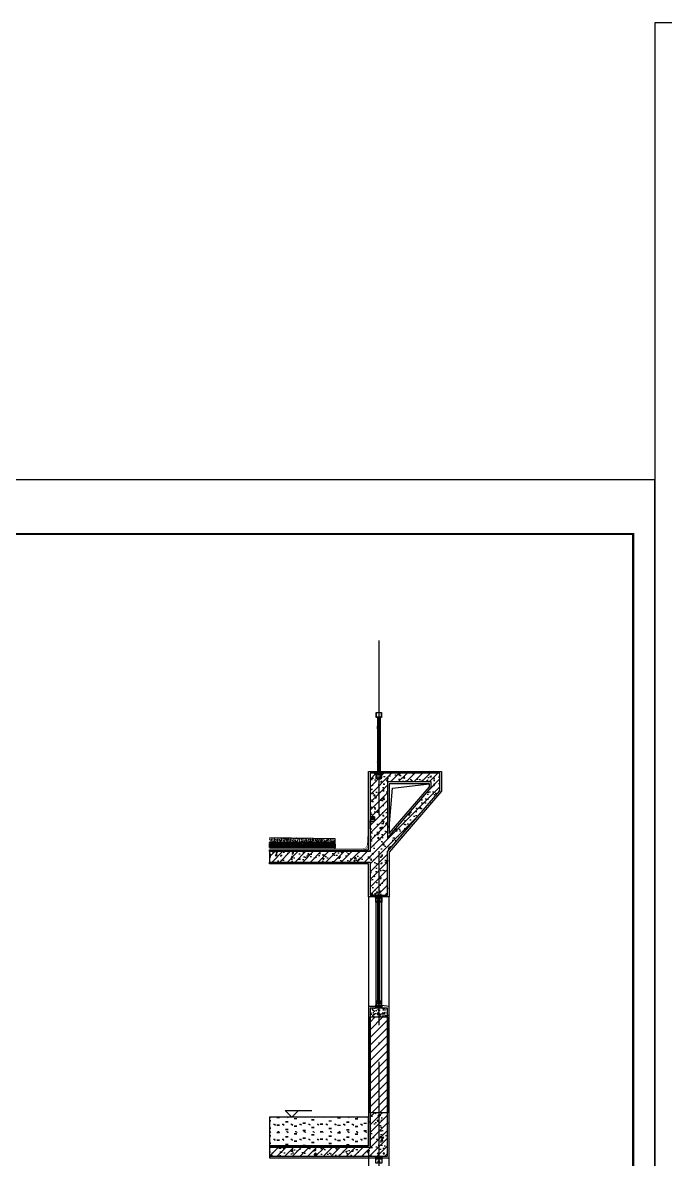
# Model space of a CAD drawing. Extents: x -737978 to 768813, y -372247 to 1140308.
# Drawn here: x -651567 to -644189, y -314946 to -301888 of the extents above; entities that cross this region are included whole.
import ezdxf

# ---------------------------------------------------------------- set-up
doc = ezdxf.new("R2010")
doc.units = 0
doc.header["$LTSCALE"] = 1000
doc.header["$MEASUREMENT"] = 0
doc.linetypes.add('DOTE', pattern=[2.42, 2, -0.2, 0.02, -0.2])
doc.layers.get('0').update_dxf_attribs({"linetype": 'CONTINUOUS'})
for name, color, linetype in [('0-填充边线', 7, 'CONTINUOUS'), ('DIM_ELEV', 3, 'CONTINUOUS'), ('DOTE', 1, 'DOTE'), ('J-COLU-梁柱', 30, 'CONTINUOUS'), ('J-DOOR-窗', 126, 'CONTINUOUS'), ('J-ELEV-立面栏杆', 36, 'CONTINUOUS'), ('J-SECT-剖面看线', 253, 'CONTINUOUS'), ('PUB_TITLE', 4, 'CONTINUOUS'), ('图案填充', 8, 'CONTINUOUS'), ('填充', 8, 'CONTINUOUS')]:
    doc.layers.add(name, color=color, linetype=linetype)

msp = doc.modelspace()

# ---------------------------------------------------------------- hatches: boundary and pattern name
for points in [[(-647564.9, -311010.9), (-647527.8, -311010.9), (-647527.8, -311040.6), (-647564.9, -311040.6)], [(-647525.6, -311930.9), (-647512.8, -311930.9), (-647512.8, -311945.7, 0.3732378)], [(-647525.6, -314930.9), (-647512.8, -314930.9), (-647512.8, -314945.7, 0.3732378)]]:
    msp.add_hatch(color=256).paths.add_polyline_path(points)
h = msp.add_hatch(color=256)
edge = h.paths.add_edge_path()
edge.add_arc((-647531.9, -313172.8), 19.2, 289.80956, 355.92475)
edge.add_line((-647512.8, -313174.2), (-647512.8, -313189.4))
edge.add_line((-647512.8, -313189.4), (-647525.4, -313190.9))
at = {"layer": '图案填充'}
h = msp.add_hatch(dxfattribs=at)
h.set_pattern_fill('金属', color=256, scale=4.168521, style=0)
h.set_pattern_definition([(45, (79065.999, -170003.062), (-7.36897448, 7.36897448), []), (45, (79070.911, -170003.062), (-7.36897448, 7.36897448), [])])
h.paths.add_polyline_path([(-647447.8, -309810.9), (-647447.8, -309870.9), (-647507.8, -309870.9), (-647507.8, -309810.9)])
h.paths.add_polyline_path([(-647450.8, -309813.9), (-647450.8, -309867.9), (-647504.8, -309867.9), (-647504.8, -309813.9)], flags=16)
h = msp.add_hatch(dxfattribs=at)
h.set_pattern_fill('ANSI37', color=256)
h.set_pattern_definition([(45, (77677.9776, -170135.8746), (-1.122532015, 1.122532015), []), (135, (77677.9776, -170135.8746), (-1.122532015, -1.122532015), [])])
h.paths.add_polyline_path([(-647489.8, -309973.9), (-647465.8, -309973.9), (-647465.8, -310000.9), (-647468.8, -310000.9), (-647472.8, -310005.9), (-647472.8, -309985.9), (-647482.8, -309985.9), (-647482.8, -310005.9), (-647487.8, -310000.9), (-647489.8, -310000.9)])
h = msp.add_hatch(dxfattribs=at)
h.set_pattern_fill('金属', color=256, scale=4.168521, style=0)
h.set_pattern_definition([(45, (79065.999, -169534.082), (-7.36897448, 7.36897448), []), (45, (79070.911, -169534.082), (-7.36897448, 7.36897448), [])])
h.paths.add_polyline_path([(-647465.8, -310380.9), (-647462.8, -310380.9), (-647462.8, -310410.9), (-647492.8, -310410.9), (-647492.8, -310380.9), (-647489.8, -310380.9), (-647489.8, -310407.9), (-647465.8, -310407.9)])
h = msp.add_hatch(dxfattribs=at)
h.set_pattern_fill('ANSI37', color=256)
h.set_pattern_definition([(45, (77677.9776, -169755.8746), (-1.122532015, 1.122532015), []), (135, (77677.9776, -169755.8746), (-1.122532015, -1.122532015), [])])
h.paths.add_polyline_path([(-647489.8, -310380.9), (-647482.8, -310375.9), (-647482.8, -310395.9), (-647472.8, -310395.9), (-647472.8, -310375.9), (-647465.8, -310380.9), (-647465.8, -310407.9), (-647489.8, -310407.9)])
at = {"layer": '填充'}
h = msp.add_hatch(dxfattribs=at)
h.set_pattern_fill('钢筋混凝土', color=256, scale=25, style=0)
h.set_pattern_definition([(45, (-269387.146, -218415.03), (-44.194174, 44.194174), []), (50, (-269387.15, -218415.03), (179.315046, -15.688034), [18.75, -206.25]), (355, (-269387.15, -218415.03), (-34.68783, 188.04803), [15, -165]), (100.4514, (-269372.2, -218416.34), (144.627345, 172.359886), [15.93505, -175.28553]), (46.1842, (-269387.15, -218365.03), (266.81026, -41.37975), [28.125, -309.375]), (96.6356, (-269364.9, -218368.48), (233.66568, 243.52947), [23.90257, -262.92825]), (351.1842, (-269387.15, -218365.03), (233.66549, 243.52965), [22.5, -247.5]), (21, (-269362.15, -218377.53), (149.226763, -100.65472), [18.75, -206.25]), (326, (-269362.15, -218377.53), (60.82883, 181.28751), [15, -165]), (71.4514, (-269349.71, -218385.92), (210.05566, 80.632624), [15.93505, -175.28553]), (37.5, (-269387.146, -218415.03), (3.039964, 83.223463), [0, -163, 0, -167.5, 0, -165.625]), (7.5, (-269387.15, -218415.03), (65.767384, 98.602928), [0, -95.5, 0, -159.25, 0, -63.125]), (327.5, (-269442.896, -218415.03), (133.455609, -5.638718), [0, -62.5, 0, -195, 0, -258.75]), (317.5, (-269467.9, -218415.03), (145.796542, 25.026246), [0, -81.25, 0, -129.5, 0, -183.75])])
h.paths.add_polyline_path([(-647577.8, -311410.9), (-647727.8, -311410.9), (-648733.3, -311410.9), (-648733.3, -311530.9), (-647577.8, -311530.9), (-647577.8, -311910.9), (-647377.8, -311910.9), (-647377.8, -311410.9), (-646777.8, -310710.9), (-646777.8, -310510.9), (-647577.8, -310510.9)])
h.paths.add_polyline_path([(-647377.8, -310610.9), (-647377.8, -311257.2), (-646877.8, -310673.9), (-646877.8, -310610.9)], flags=16)
h = msp.add_hatch(dxfattribs=at)
h.set_pattern_fill('ANSI32', color=256, style=0)
h.set_pattern_definition([(45, (-181849.46, -327648.194), (-3.367596045, 3.367596045), []), (45, (-181847.215, -327648.194), (-3.367596045, 3.367596045), [])])
h.paths.add_polyline_path([(-647432.8, -310510.9), (-647432.8, -310516.9), (-647522.8, -310516.9), (-647522.8, -310510.9)])
h = msp.add_hatch(dxfattribs=at)
h.set_pattern_fill('混凝土', color=256, scale=5, style=0)
h.set_pattern_definition([(50, (-841054.676, -269502.384), (35.863009, -3.1376067), [3.75, -41.25]), (355, (-841054.676, -269502.384), (-6.937567, 37.609607), [3, -33]), (100.4514, (-841051.688, -269502.645), (28.925469, 34.471977), [3.1870095, -35.0571056]), (46.1842, (-841054.676, -269492.384), (53.362052, -8.275951), [5.625, -61.875]), (96.6356, (-841050.23, -269493.073), (46.733135, 48.705894), [4.780514, -52.58565]), (351.1842, (-841054.676, -269492.384), (46.733097, 48.70593), [4.5, -49.5]), (21, (-841049.676, -269494.884), (29.8453526, -20.1309445), [3.75, -41.25]), (326, (-841049.676, -269494.884), (12.1657666, 36.257502), [3, -33]), (71.4514, (-841047.19, -269496.56), (42.0111314, 16.126525), [3.1870095, -35.0571056]), (37.5, (-841054.676, -269502.384), (0.6079928, 16.6446927), [0, -32.6, 0, -33.5, 0, -33.125]), (7.5, (-841054.676, -269502.384), (13.1534769, 19.7205856), [0, -19.1, 0, -31.85, 0, -12.625]), (327.5, (-841065.826, -269502.384), (26.6911218, -1.1277436), [0, -12.5, 0, -39, 0, -51.75]), (317.5, (-841070.826, -269502.384), (29.1593085, 5.005249), [0, -16.25, 0, -25.9, 0, -36.75])])
h.paths.add_polyline_path([(-647991.3, -311260.8), (-647977.8, -311261), (-647977.8, -311301), (-647917.3, -311301)], flags=17)
h.paths.add_polyline_path([(-648733.3, -311251.8), (-647991.3, -311260.8), (-647917.3, -311301), (-648733.3, -311301)])
h = msp.add_hatch(dxfattribs=at)
h.set_pattern_fill('砂灰土', color=256, scale=5, style=0)
h.set_pattern_definition([(37.5, (-340104.66, -253760.923), (-0.6299336, 19.2682377), [0, -15.2, 0, -17, 0, -16.25]), (7.5, (-340104.66, -253760.923), (17.697767, 28.2214607), [0, -8.2, 0, -13.7, 0, -5.25]), (327.5, (-340116.96, -253760.923), (31.1414186, 0.0565905), [0, -5, 0, -18, 0, -23.5]), (317.5, (-340116.96, -253760.923), (30.061266, 8.7767556), [0, -2.5, 0, -11.8, 0, -13.5])])
h.paths.add_polyline_path([(-647988.5, -311301), (-648733.3, -311301), (-648733.3, -311321), (-647977.8, -311320)])
h = msp.add_hatch(dxfattribs=at)
h.set_pattern_fill('ANSI37', color=256, scale=8, style=0)
h.set_pattern_definition([(45, (-278206.089, -216490.724), (-8.9802561, 8.9802561), []), (135, (-278206.089, -216490.724), (-8.9802561, -8.9802561), [])])
h.paths.add_polyline_path([(-648733.3, -311324), (-647977.8, -311324), (-647977.8, -311364), (-648733.3, -311364)])
h = msp.add_hatch(dxfattribs=at)
h.set_pattern_fill('HONEY', color=256, scale=2, style=0)
h.set_pattern_definition([(0, (-659800.5817, -219015.0324), (4.7625, 2.74963), [3.175, -6.35]), (120, (-659800.5817, -219015.0324), (-4.76249943, 2.749630986), [3.175, -6.35]), (60, (-659800.5817, -219015.0324), (5.7e-07, 5.499260986), [-6.35, 3.175])])
h.paths.add_polyline_path([(-647507.8, -311915.9), (-647507.8, -311935.9), (-647447.8, -311935.9), (-647447.8, -311915.9)])
h = msp.add_hatch(dxfattribs=at)
h.set_pattern_fill('混凝土', color=256, scale=10)
h.set_pattern_definition([(50, (0, 0), (71.7260183, -6.2752135), [7.5, -82.5]), (355, (0, 0), (-13.875133, 75.219213), [6, -66]), (100.4514, (5.98, -0.52), (57.850938, 68.943954), [6.374019, -70.114211]), (46.1842, (0, 20), (106.724105, -16.551901), [11.25, -123.75]), (96.6356, (8.89, 18.62), (93.46627, 97.411787), [9.561029, -105.1713]), (351.1842, (0, 20), (93.466195, 97.41186), [9, -99]), (21, (10, 15), (59.690705, -40.261889), [7.5, -82.5]), (326, (10, 15), (24.331533, 72.5150045), [6, -66]), (71.4514, (14.974, 11.645), (84.022263, 32.25305), [6.374019, -70.114211]), (37.5, (0, 0), (1.2159855, 33.2893854), [0, -65.2, 0, -67, 0, -66.25]), (7.5, (0, 0), (26.3069537, 39.4411712), [0, -38.2, 0, -63.7, 0, -25.25]), (327.5, (-22.3, 0), (53.3822436, -2.2554872), [0, -25, 0, -78, 0, -103.5]), (317.5, (-32.3, 0), (58.318617, 10.0104982), [0, -32.5, 0, -51.8, 0, -73.5])])
h.paths.add_polyline_path([(-647377.8, -313310.9), (-647377.8, -313210.9), (-647577.8, -313210.9), (-647577.8, -313310.9)])
h = msp.add_hatch(dxfattribs=at)
h.set_pattern_fill('HONEY', color=252, scale=2, style=0)
h.set_pattern_definition([(0, (-659800.5898, -220285.0314), (4.7625, 2.74963), [3.175, -6.35]), (120, (-659800.5898, -220285.0314), (-4.76249943, 2.749630986), [3.175, -6.35]), (60, (-659800.5898, -220285.0314), (5.7e-07, 5.499260986), [-6.35, 3.175])])
h.paths.add_polyline_path([(-647447.8, -313185.9), (-647507.8, -313185.9), (-647507.8, -313205.9), (-647447.8, -313205.9)])
h = msp.add_hatch(dxfattribs=at)
h.set_pattern_fill('普通砖', color=256, scale=25, style=0)
h.set_pattern_definition([(45, (-269387.146, -215370.15), (-44.194192, 44.194192), [])])
h.paths.add_polyline_path([(-647577.8, -313310.9), (-647377.8, -313310.9), (-647377.8, -314410.9), (-647577.8, -314410.9)])
h = msp.add_hatch(dxfattribs=at)
h.set_pattern_fill('钢筋混凝土', color=256, scale=25, style=0)
h.set_pattern_definition([(45, (0, -20), (-44.194174, 44.194174), []), (50, (0, -20), (179.315046, -15.688034), [18.75, -206.25]), (355, (0, -20), (-34.687833, 188.048033), [15, -165]), (100.4514, (14.94, -21.3), (144.627345, 172.359886), [15.935047, -175.28553]), (46.1842, (0, 30), (266.81026, -41.379754), [28.125, -309.375]), (96.6356, (22.23, 26.55), (233.66568, 243.52947), [23.90257, -262.92825]), (351.1842, (0, 30), (233.66549, 243.52965), [22.5, -247.5]), (21, (25, 17.5), (149.226763, -100.654723), [18.75, -206.25]), (326, (25, 17.5), (60.828833, 181.28751), [15, -165]), (71.4514, (37.44, 9.11), (210.055657, 80.632624), [15.935047, -175.28553]), (37.5, (0, -20), (3.039964, 83.2234635), [0, -163, 0, -167.5, 0, -165.625]), (7.5, (0, -20), (65.767384, 98.602928), [0, -95.5, 0, -159.25, 0, -63.125]), (327.5, (-55.75, -20), (133.455609, -5.638718), [0, -62.5, 0, -195, 0, -258.75]), (317.5, (-80.75, -20), (145.796542, 25.026246), [0, -81.25, 0, -129.5, 0, -183.75])])
h.paths.add_polyline_path([(-647377.8, -314410.9), (-647577.8, -314410.9), (-647577.8, -314810.9), (-648733.3, -314810.9), (-648733.3, -314910.9), (-647577.8, -314910.9), (-647377.8, -314910.9)])
h = msp.add_hatch(dxfattribs=at)
h.set_pattern_fill('焦渣矿渣', color=253, scale=25)
h.set_pattern_definition([(0, (-269387.15, -218415.03), (50, 86.6), [10, -90]), (300, (-269387.15, -218415.03), (99.9978, -0.00127), [10, -90]), (240, (-269377.15, -218415.03), (49.9978, -86.60127), [10, -90]), (270, (-269347.15, -218415.03), (100, -50), [15, -71.6]), (270, (-269337.15, -218415.03), (100, -50), [15, -71.6]), (270, (-269327.15, -218415.03), (100, -50), [15, -71.6])])
h.paths.add_polyline_path([(-647597.8, -314460.9), (-648733.3, -314460.9), (-648733.3, -314790.9), (-647597.8, -314790.9)])
h = msp.add_hatch(dxfattribs=at)
h.set_pattern_fill('HONEY', color=256, scale=2, style=0)
h.set_pattern_definition([(0, (-659800.5816, -222015.0322), (4.7625, 2.74963), [3.175, -6.35]), (120, (-659800.5816, -222015.0322), (-4.76249943, 2.749630986), [3.175, -6.35]), (60, (-659800.5816, -222015.0322), (5.7e-07, 5.499260986), [-6.35, 3.175])])
h.paths.add_polyline_path([(-647507.8, -314915.9), (-647507.8, -314935.9), (-647447.8, -314935.9), (-647447.8, -314915.9)])

# ---------------------------------------------------------------- linework, layer by layer
at = {"const_width": 5}
for points in [[(-647527.8, -311010.9, -0.0693473), (-647564.2, -311039.9, 0.2259122), (-647596.4, -311058.4), (-647609.8, -311324.1, -0.4132079), (-647664.8, -311378.9), (-648733.3, -311378.9)], [(-647527.8, -311023.4, -0.1398596), (-647555.9, -311047.9, 0.2259122), (-647588.1, -311066.3), (-647597.8, -311323.9, -0.4142136), (-647664.8, -311390.9), (-648733.3, -311390.9)]]:
    msp.add_lwpolyline(points, format="xyb", dxfattribs=at)
msp.add_lwpolyline([(-647564.9, -311010.9), (-647527.8, -311010.9), (-647527.8, -311040.6), (-647564.9, -311040.6)], close=True)
for points in [[(-648733.3, -311248.5), (-647977.8, -311261)], [(-648733.3, -311301), (-647977.8, -311301)], [(-648733.3, -311301), (-647977.8, -311301)], [(-647977.8, -311378.9), (-647977.8, -311261)], [(-648733.3, -311321), (-647977.8, -311321)], [(-648733.3, -311321), (-647977.8, -311321)], [(-648733.3, -311324), (-647977.8, -311324)], [(-648733.3, -311324), (-647977.8, -311324)], [(-648733.3, -311364), (-647977.8, -311364)], [(-648733.3, -311364), (-647977.8, -311364)], [(-648733.3, -311365.1), (-647977.8, -311365.1)], [(-648733.3, -311365.1), (-647977.8, -311365.1)]]:
    msp.add_lwpolyline(points)
for points in [[(-647525.6, -311930.9, -0.3732378), (-647512.8, -311945.7), (-647512.8, -311930.9)], [(-647525.4, -313190.9, 0.2967603), (-647512.8, -313174.2), (-647512.8, -313189.4)], [(-647525.4, -313190.9, 0.2967603), (-647512.8, -313174.2), (-647512.8, -313189.4)], [(-647525.6, -314930.9, -0.3732378), (-647512.8, -314945.7), (-647512.8, -314930.9)]]:
    msp.add_lwpolyline(points, format="xyb", close=True)
at = {"layer": '0-填充边线'}
for points in [[(-648733.3, -311530.9), (-647577.8, -311530.9), (-647577.8, -311910.9), (-647377.8, -311910.9), (-647377.8, -311410.9), (-646777.8, -310710.9), (-646777.8, -310510.9), (-647577.8, -310510.9), (-647577.8, -311410.9), (-648733.3, -311410.9), (-648733.3, -311390.9), (-647597.8, -311390.9), (-647597.8, -311390.9), (-647597.8, -310490.9), (-646757.8, -310490.9), (-646757.8, -310716.2), (-647357.8, -311416.2), (-647357.8, -311930.9), (-647442.8, -311930.9)], [(-647357.8, -311134), (-647319.5, -310680.7), (-646897.8, -310630.9)], [(-647512.8, -311930.9), (-647597.8, -311930.9), (-647597.8, -311550.9), (-648733.3, -311550.9), (-648733.3, -311530.9)], [(-647512.8, -313190.9), (-647598.2, -313190.9), (-647597.8, -314410.9), (-647597.8, -314410.9), (-647597.8, -314790.9), (-648733.3, -314790.9), (-648733.3, -314930.9), (-647597.8, -314930.9), (-647597.8, -314930.9), (-647512.8, -314930.9)], [(-647377.8, -314480.9), (-647377.8, -314410.9), (-647377.8, -313210.9), (-647577.8, -313210.9), (-647577.8, -314410.9), (-647577.8, -314410.9), (-647577.8, -314810.9), (-648733.3, -314810.9), (-648733.3, -314910.9), (-647577.8, -314910.9), (-647577.8, -314910.9), (-647377.8, -314910.9), (-647377.8, -314480.9)], [(-647357.8, -314460.9), (-647357.8, -314410.9), (-647357.8, -313190.9), (-647442.8, -313180.9)], [(-647442.8, -314930.9), (-647357.8, -314930.9), (-647357.8, -314460.9)]]:
    msp.add_lwpolyline(points, dxfattribs=at)
for points in [[(-647377.8, -310610.9), (-647377.8, -311257.2), (-646877.8, -310673.9), (-646877.8, -310610.9)], [(-647357.8, -310630.9), (-647357.8, -311203.2), (-646897.8, -310666.5), (-646897.8, -310630.9)], [(-648733.3, -311324), (-647977.8, -311324), (-647977.8, -311364), (-648733.3, -311364)], [(-647597.8, -314460.9), (-648733.3, -314460.9), (-648733.3, -314790.9), (-647597.8, -314790.9)]]:
    msp.add_lwpolyline(points, close=True, dxfattribs=at)
at = {"layer": 'DIM_ELEV'}
for p, q in [((-648476.7, -314460.9), (-648551.7, -314385.9)), ((-648551.7, -314385.9), (-648247.7, -314385.9)), ((-648476.7, -314460.9), (-648401.7, -314385.9))]:
    msp.add_line(p, q, dxfattribs=at)
at = {"layer": 'DOTE'}
msp.add_lwpolyline([(-647477.8, -308985.8), (-647477.8, -334902.1)], dxfattribs=at)
at = {"layer": 'J-COLU-梁柱'}
for points in [[(-647577.8, -311410.9), (-647727.8, -311410.9), (-647727.8, -311410.9), (-648733.3, -311410.9), (-648733.3, -311530.9), (-647577.8, -311530.9), (-647577.8, -311910.9), (-647577.8, -311910.9), (-647377.8, -311910.9), (-647377.8, -311410.9), (-647377.8, -311410.9), (-646777.8, -310710.9), (-646777.8, -310510.9), (-647577.8, -310510.9), (-647577.8, -311410.9)], [(-647377.8, -313310.9), (-647377.8, -313210.9), (-647577.8, -313210.9), (-647577.8, -313310.9)], [(-647577.8, -313310.9), (-647377.8, -313310.9), (-647377.8, -314410.9), (-647577.8, -314410.9)]]:
    msp.add_lwpolyline(points, close=True, dxfattribs=at)
for points in [[(-647577.8, -311060.9), (-647527.8, -311060.9), (-647527.8, -311010.9), (-647577.8, -311010.9)], [(-647377.8, -314410.9), (-647377.8, -314410.9), (-647377.8, -314410.9), (-647577.8, -314410.9), (-647577.8, -314810.9), (-648733.3, -314810.9), (-648733.3, -314910.9), (-647577.8, -314910.9), (-647577.8, -314910.9), (-647577.8, -314910.9), (-647377.8, -314910.9), (-647377.8, -314410.9)]]:
    msp.add_lwpolyline(points, dxfattribs=at)
at = {"layer": 'J-DOOR-窗'}
for p, q in [((-647512.7, -311990.9), (-647512.7, -312094)), ((-647488.7, -312094), (-647488.7, -311965.9)), ((-647482.7, -312094), (-647482.7, -311990.9)), ((-647472.7, -312094), (-647472.7, -311965.9)), ((-647466.7, -312094), (-647466.7, -311990.9)), ((-647442.8, -312094), (-647442.8, -311990.9)), ((-647512.7, -312094), (-647512.8, -313130.9)), ((-647488.7, -313130.9), (-647488.7, -312094)), ((-647482.8, -313130.9), (-647482.7, -312094)), ((-647472.8, -313130.9), (-647472.7, -312094)), ((-647466.8, -313130.9), (-647466.7, -312094)), ((-647442.8, -313130.9), (-647442.8, -312094))]:
    msp.add_line(p, q, dxfattribs=at)
for points in [[(-647482.8, -310005.9), (-647482.8, -310375.9)], [(-647472.8, -310375.9), (-647472.8, -310005.9)], [(-647512.8, -311940.9), (-647442.8, -311940.9), (-647442.8, -311990.9), (-647466.7, -311990.9), (-647466.7, -311965.9), (-647472.7, -311965.9), (-647472.7, -311990.9), (-647482.7, -311990.9), (-647482.7, -311965.9), (-647488.7, -311965.9), (-647488.7, -311990.9), (-647512.8, -311990.9), (-647512.8, -311940.9)], [(-647512.8, -313180.9), (-647442.8, -313180.9), (-647442.8, -313130.9), (-647466.8, -313130.9), (-647466.8, -313155.9), (-647472.8, -313155.9), (-647472.8, -313130.9), (-647482.8, -313130.9), (-647482.8, -313155.9), (-647488.7, -313155.9), (-647488.7, -313130.9), (-647512.8, -313130.9), (-647512.8, -313180.9)], [(-647512.8, -314940.9), (-647442.8, -314940.9), (-647442.8, -314990.9), (-647466.7, -314990.9), (-647466.7, -314965.9), (-647472.7, -314965.9), (-647472.7, -314990.9), (-647482.7, -314990.9), (-647482.7, -314965.9), (-647488.7, -314965.9), (-647488.7, -314990.9), (-647512.8, -314990.9), (-647512.8, -314940.9)]]:
    msp.add_lwpolyline(points, dxfattribs=at)
for points in [[(-647512.8, -311910.9), (-647442.8, -311910.9), (-647442.8, -311940.9), (-647512.8, -311940.9)], [(-647507.8, -311915.9), (-647447.8, -311915.9), (-647447.8, -311935.9), (-647507.8, -311935.9)], [(-647507.8, -311945.9), (-647447.8, -311945.9), (-647447.8, -311985.9), (-647461.7, -311985.9), (-647461.7, -311960.9), (-647477.7, -311960.9), (-647477.7, -311960.9), (-647493.7, -311960.9), (-647493.7, -311985.9), (-647507.8, -311985.9)], [(-647512.8, -313180.9), (-647442.8, -313180.9), (-647442.8, -313210.9), (-647512.8, -313210.9)], [(-647507.8, -313175.9), (-647447.8, -313175.9), (-647447.8, -313135.9), (-647461.8, -313135.9), (-647461.8, -313160.9), (-647477.8, -313160.9), (-647477.8, -313160.9), (-647493.7, -313160.9), (-647493.7, -313135.9), (-647507.8, -313135.9)], [(-647507.8, -313185.9), (-647447.8, -313185.9), (-647447.8, -313205.9), (-647507.8, -313205.9)], [(-647512.8, -314910.9), (-647442.8, -314910.9), (-647442.8, -314940.9), (-647512.8, -314940.9)], [(-647507.8, -314915.9), (-647447.8, -314915.9), (-647447.8, -314935.9), (-647507.8, -314935.9)]]:
    msp.add_lwpolyline(points, close=True, dxfattribs=at)
at = {"layer": 'J-ELEV-立面栏杆'}
for points in [[(-647447.8, -309810.9), (-647447.8, -309870.9), (-647507.8, -309870.9), (-647507.8, -309810.9), (-647447.8, -309810.9)], [(-647492.8, -309870.9), (-647492.8, -310510.9)], [(-647492.8, -310000.9), (-647492.8, -309970.9), (-647462.8, -309970.9), (-647462.8, -310000.9)], [(-647489.8, -310000.9), (-647489.8, -309973.9), (-647465.8, -309973.9), (-647465.8, -310000.9)], [(-647465.8, -310000.9), (-647465.8, -309973.9), (-647489.8, -309973.9), (-647489.8, -310000.9)], [(-647472.8, -310005.9), (-647472.8, -309985.9), (-647482.8, -309985.9), (-647482.8, -310005.9)], [(-647462.8, -309870.9), (-647462.8, -310510.9)], [(-647489.8, -310000.9), (-647492.8, -310000.9)], [(-647489.8, -310000.9), (-647487.8, -310000.9)], [(-647482.8, -310005.9), (-647487.8, -310000.9)], [(-647468.8, -310000.9), (-647472.8, -310005.9)], [(-647465.8, -310000.9), (-647468.8, -310000.9)], [(-647462.8, -310000.9), (-647465.8, -310000.9)], [(-647492.8, -310380.9), (-647492.8, -310410.9), (-647462.8, -310410.9), (-647462.8, -310380.9)], [(-647489.8, -310380.9), (-647492.8, -310380.9)], [(-647482.8, -310375.9), (-647489.8, -310380.9)], [(-647489.8, -310380.9), (-647489.8, -310407.9), (-647465.8, -310407.9), (-647465.8, -310380.9)], [(-647465.8, -310380.9), (-647465.8, -310407.9), (-647489.8, -310407.9), (-647489.8, -310380.9)], [(-647472.8, -310375.9), (-647472.8, -310395.9), (-647482.8, -310395.9), (-647482.8, -310375.9)], [(-647465.8, -310380.9), (-647472.8, -310375.9)], [(-647462.8, -310380.9), (-647465.8, -310380.9)]]:
    msp.add_lwpolyline(points, dxfattribs=at)
msp.add_lwpolyline([(-647450.8, -309813.9), (-647450.8, -309867.9), (-647504.8, -309867.9), (-647504.8, -309813.9)], close=True, dxfattribs=at)
at = {"layer": 'J-SECT-剖面看线', "color": 251}
for points in [[(-647597.8, -311930.9), (-647597.8, -313190.9)], [(-647357.8, -313190.9), (-647357.8, -311930.9)], [(-647597.8, -314830.9), (-647597.8, -316090.9)], [(-647357.8, -316090.9), (-647357.8, -314830.9)]]:
    msp.add_lwpolyline(points, dxfattribs=at)
at = {"layer": 'PUB_TITLE'}
for points in [[(-644307.6, -338662.7), (-629457.6, -338662.7), (-629457.6, -301887.7), (-644307.6, -301887.7)], [(-659157.6, -338662.7), (-644307.6, -338662.7), (-644307.6, -307137.7), (-659157.6, -307137.7)]]:
    msp.add_lwpolyline(points, close=True, dxfattribs=at)
at = {"layer": 'PUB_TITLE', "const_width": 25}
msp.add_lwpolyline([(-658907.6, -338412.7), (-644557.6, -338412.7), (-644557.6, -307762.7), (-658907.6, -307762.7)], close=True, dxfattribs=at)
at = {"layer": '填充'}
msp.add_lwpolyline([(-647432.8, -310510.9), (-647432.8, -310516.9), (-647522.8, -310516.9), (-647522.8, -310510.9), (-647432.8, -310510.9)], dxfattribs=at)
msp.add_lwpolyline([(-647506.8, -310516.9), (-647448.8, -310516.9), (-647448.8, -310565.9, -0.4142136), (-647459.8, -310576.9), (-647460.8, -310576.9, -0.4142136), (-647471.8, -310565.9), (-647471.8, -310561.9), (-647464.8, -310561.9), (-647464.8, -310565.9, 0.4142136), (-647460.8, -310569.9), (-647459.8, -310569.9, 0.4142136), (-647455.8, -310565.9), (-647455.8, -310523.9), (-647477.8, -310523.9), (-647499.8, -310523.9), (-647499.8, -310565.9, 0.4142136), (-647495.8, -310569.9), (-647494.8, -310569.9, 0.4142136), (-647490.8, -310565.9), (-647490.8, -310561.9), (-647483.8, -310561.9), (-647483.8, -310565.9, -0.4142136), (-647494.8, -310576.9), (-647495.8, -310576.9, -0.4142136), (-647506.8, -310565.9)], format="xyb", close=True, dxfattribs=at)

doc.saveas('drawing.dxf')
